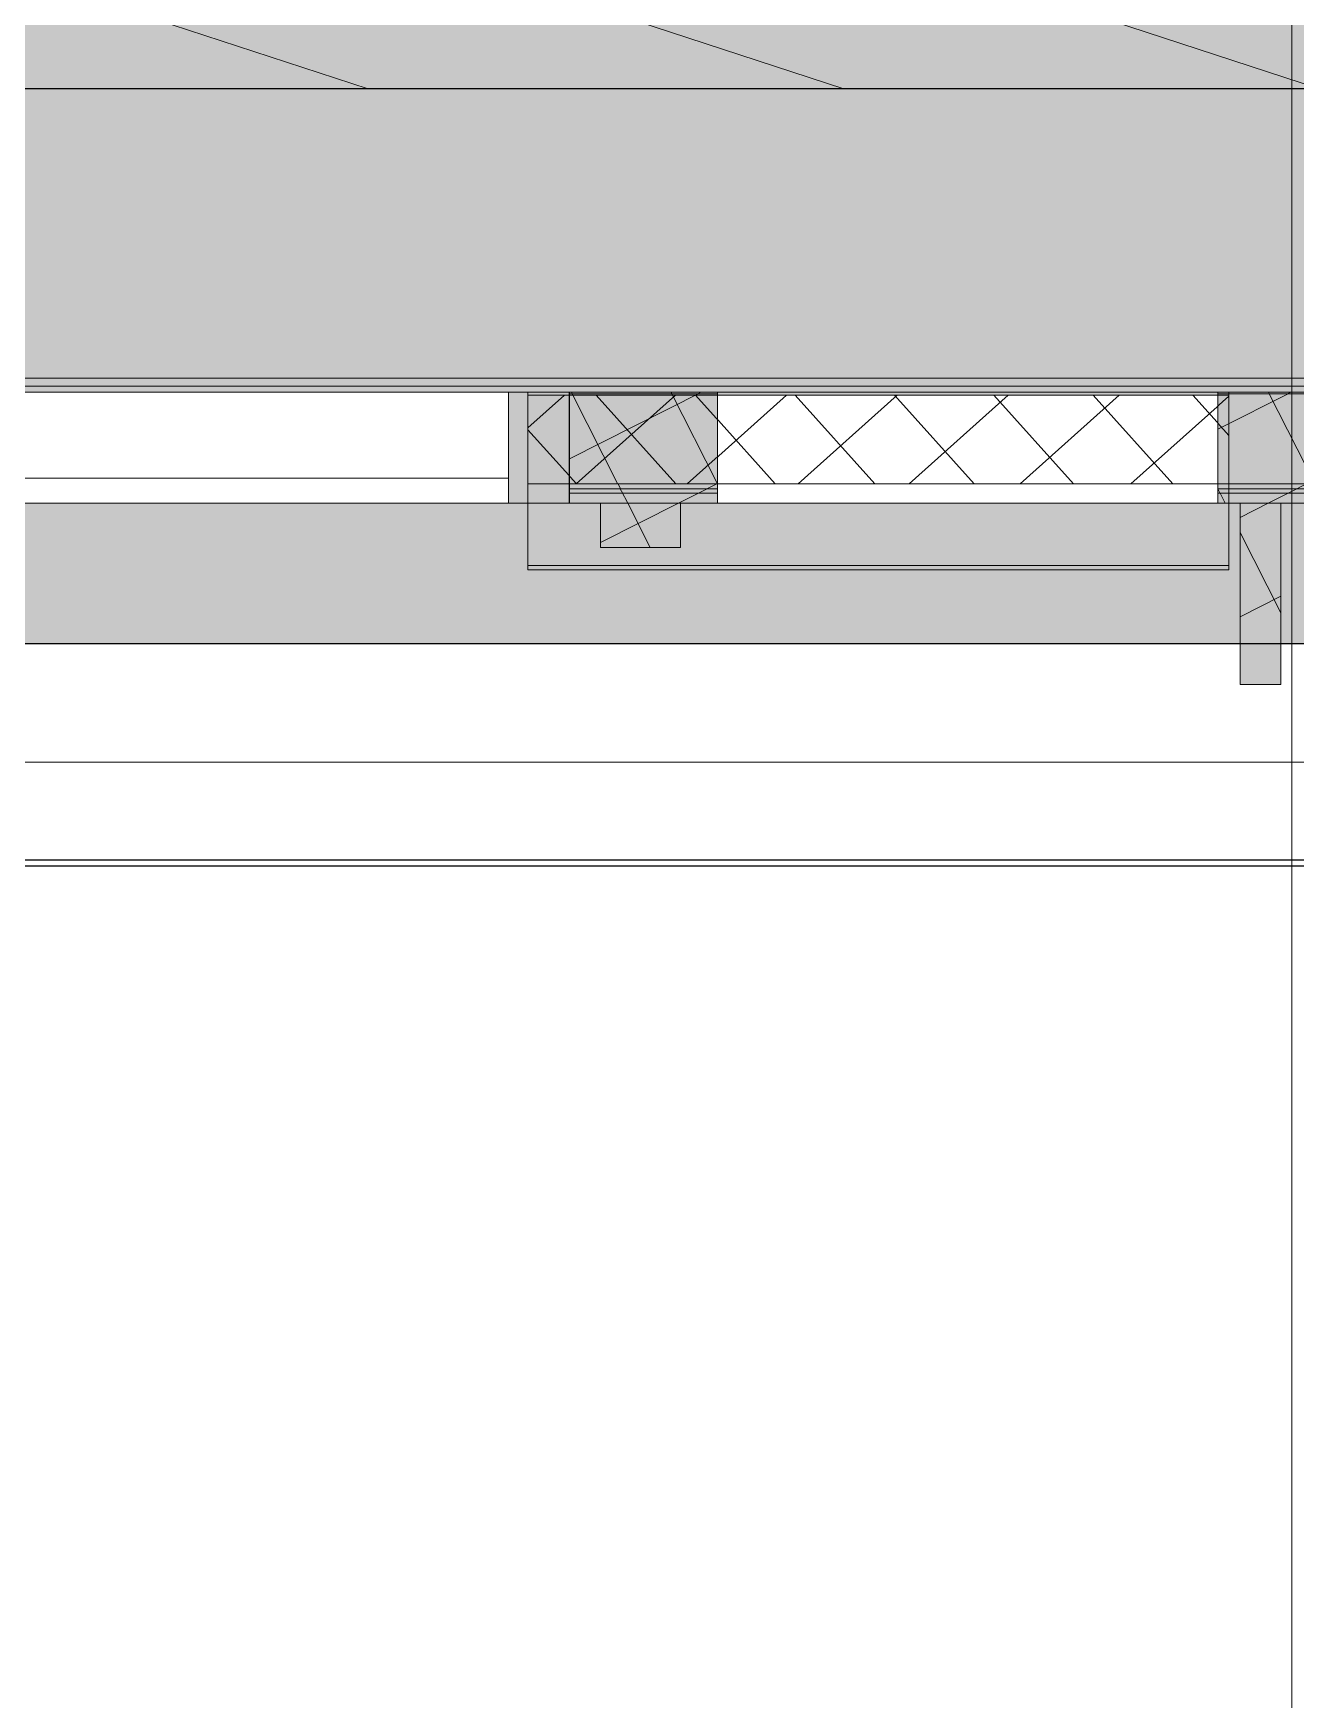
# Model space of a CAD drawing. Header units: metres. Extents: x -22.4 to 53.1, y 133.6 to 157.9.
# Drawn here: x 4.268 to 5.121, y 136.926 to 138.052 of the extents above; entities that cross this region are included whole.
import ezdxf

# ---------------------------------------------------------------- set-up
doc = ezdxf.new("R2010")
doc.units = ezdxf.units.M
doc.header["$MEASUREMENT"] = 0
for name, pattern in [('Achse', [0.0023, 0.0015, -0.0008]), ('Strichlinie_ eng', [0.0023, 0.0015, -0.0008]), ('Strichpunktlinie', [0.006703, 0.003528, -0.001764, 0, -0.001411]), ('Wipeout_Contour', [1, 0, -1])]:
    doc.linetypes.add(name, pattern=pattern)
for name, color, linetype in [('00  Raster Ausbau', 7, 'Continuous'), ('10  Fassade', 7, 'Continuous'), ('10  Fassade_Deckschraffur', 7, 'Continuous'), ('10  Fassade_Schnittschraffur', 7, 'Continuous'), ('10  Wand Massiv_Deckschraffur', 7, 'Continuous'), ('10  Wand Massiv_Fenster', 7, 'Continuous'), ('Neubau_20  Boden Aufbauten', 7, 'Continuous'), ('Neubau_20  Boden Aufbauten_Deckschraffur', 7, 'Continuous')]:
    doc.layers.add(name, color=color, linetype=linetype)
pattern_1 = [(26.86749, (-110.10794, 75.264664), (-0.027115717, 0.053523246), []), (116.86749, (-110.10794, 75.264664), (0.053523246, 0.027115717), [])]

msp = doc.modelspace()

# ---------------------------------------------------------------- wipeouts: each hides what was drawn before it
at = {"color": 254, "linetype": 'Wipeout_Contour', "lineweight": 0, "ltscale": 556.117024}
msp.add_wipeout([(24.6034, 138.0149), (3.8184, 138.0149), (3.8184, 137.8193), (24.6034, 137.8193)], dxfattribs=at).dxf.layer = '10  Fassade_Deckschraffur'
at = {"color": 254, "linetype": 'Wipeout_Contour', "lineweight": 0, "ltscale": 555.427283}
msp.add_wipeout([(24.6034, 137.7447), (3.8184, 137.7447), (3.8184, 137.7417), (24.6034, 137.7417)], dxfattribs=at).dxf.layer = '10  Fassade_Deckschraffur'
at = {"color": 254, "linetype": 'Wipeout_Contour', "lineweight": 0, "ltscale": 554.568883}
msp.add_wipeout([(24.6034, 137.5599), (3.8184, 137.5599), (3.8184, 137.4939), (24.6034, 137.4939)], dxfattribs=at).dxf.layer = '10  Fassade_Deckschraffur'

# ---------------------------------------------------------------- next in the draw order: hatches: boundary and pattern name
at = {"layer": 'Neubau_20  Boden Aufbauten_Deckschraffur', "linetype": 'Continuous', "lineweight": 18, "true_color": 0xd5d5ff}
msp.add_hatch(color=254, dxfattribs=at).paths.add_polyline_path([(7.7559, 143.6799), (3.8184, 143.6799), (3.8184, 138.0149), (7.7559, 138.0149), (7.7934, 138.0149), (7.7934, 138.3249), (7.7559, 138.3249)])
at = {"layer": 'Neubau_20  Boden Aufbauten_Deckschraffur', "linetype": 'Continuous', "lineweight": 0, "true_color": 0xffffff}
h = msp.add_hatch(dxfattribs=at)
h.set_pattern_fill('Holz_Schalung_liegend__1_A0', style=0, pattern_type=2)
h.set_pattern_definition([(341.86749, (-110.10794, 75.26466), (0.03112157, 0.09503393), [])])
h.paths.add_polyline_path([(7.7559, 143.6799), (3.8184, 143.6799), (3.8184, 138.0149), (7.7559, 138.0149), (7.7934, 138.0149), (7.7934, 138.3249), (7.7559, 138.3249)])

# ---------------------------------------------------------------- next in the draw order: linework, layer by layer
at = {"layer": '00  Raster Ausbau', "color": 9, "linetype": 'Achse', "lineweight": 18, "ltscale": 1000}
msp.add_line((5.1184, 137.8399), (5.1184, 138.8399), dxfattribs=at)
at = {"layer": '10  Fassade', "color": 7, "linetype": 'Strichpunktlinie', "lineweight": 13, "ltscale": 1000}
msp.add_line((24.6034, 137.8399), (3.8184, 137.8399), dxfattribs=at)
at = {"layer": '10  Fassade', "color": 7, "linetype": 'Continuous', "lineweight": 18, "ltscale": 1000, "flags": 128}
for points in [[(24.6034, 138.0149), (3.8184, 138.0149)], [(24.6034, 137.4939), (3.8184, 137.4939)]]:
    msp.add_lwpolyline(points, dxfattribs=at)
at = {"layer": '10  Wand Massiv_Fenster', "color": 7, "linetype": 'Continuous', "lineweight": 25, "ltscale": 1000}
msp.add_line((24.6034, 138.0149), (3.8184, 138.0149), dxfattribs=at)
at = {"layer": 'Neubau_20  Boden Aufbauten', "color": 7, "linetype": 'Continuous', "lineweight": 13, "ltscale": 1000, "flags": 128}
msp.add_lwpolyline([(7.7559, 143.6799), (3.8184, 143.6799), (3.8184, 138.0149), (7.7559, 138.0149), (7.7934, 138.0149), (7.7934, 138.3249), (7.7559, 138.3249)], close=True, dxfattribs=at)

# ---------------------------------------------------------------- next in the draw order: wipeouts: each hides what was drawn before it
at = {"color": 254, "linetype": 'Wipeout_Contour', "lineweight": 0, "ltscale": 555.566818}
msp.add_wipeout([(24.6034, 137.8089), (3.8184, 137.8089), (3.8184, 137.7479), (24.6034, 137.7479)], dxfattribs=at).dxf.layer = '10  Fassade_Deckschraffur'
at = {"color": 254, "linetype": 'Wipeout_Contour', "lineweight": 0, "ltscale": 555.06051}
msp.add_wipeout([(3.8184, 137.7417), (3.8184, 137.5599), (24.6034, 137.5599), (24.6034, 137.7417)], dxfattribs=at).dxf.layer = '10  Fassade_Deckschraffur'

# ---------------------------------------------------------------- next in the draw order: hatches: boundary and pattern name
at = {"layer": '10  Fassade', "linetype": 'Continuous', "lineweight": 0, "true_color": 0xffffff}
msp.add_hatch(color=7, dxfattribs=at).paths.add_polyline_path([(5.0759, 137.6899), (5.0759, 137.6929), (4.6024, 137.6929), (4.6024, 137.6899)])
at = {"layer": '10  Fassade_Schnittschraffur', "linetype": 'Continuous', "lineweight": 0, "true_color": 0xffffff}
for points in [[(4.6514, 137.7049), (4.7054, 137.7049), (4.7054, 137.7349), (4.6514, 137.7349)], [(5.0834, 137.7349), (5.0834, 137.6124), (5.1109, 137.6124), (5.1109, 137.7349)]]:
    msp.add_hatch(color=7, dxfattribs=at).paths.add_polyline_path(points)
at = {"layer": '10  Fassade_Schnittschraffur', "linetype": 'Continuous', "lineweight": 13, "true_color": 0x000100}
h = msp.add_hatch(dxfattribs=at)
h.set_pattern_fill('Dämmung__hart_1_0001', color=98, style=0, pattern_type=2)
h.set_pattern_definition(pattern_1)
h.paths.add_polyline_path([(4.6514, 137.7049), (4.7054, 137.7049), (4.7054, 137.7349), (4.6514, 137.7349)])
h = msp.add_hatch(dxfattribs=at)
h.set_pattern_fill('Dämmung__hart_1_0001', color=98, style=0, pattern_type=2)
h.set_pattern_definition(pattern_1)
h.paths.add_polyline_path([(5.0834, 137.7349), (5.0834, 137.6124), (5.1109, 137.6124), (5.1109, 137.7349)])

# ---------------------------------------------------------------- next in the draw order: linework, layer by layer
at = {"layer": '10  Fassade', "color": 7, "linetype": 'Continuous', "lineweight": 13, "ltscale": 1000}
for p, q in [((4.6514, 137.7349), (4.6514, 137.7049)), ((4.7054, 137.7349), (4.7054, 137.7049)), ((5.0834, 137.7349), (5.0834, 137.6124)), ((5.1109, 137.7349), (5.1109, 137.6124)), ((4.7054, 137.7049), (4.6514, 137.7049)), ((5.1109, 137.6124), (5.0834, 137.6124))]:
    msp.add_line(p, q, dxfattribs=at)
at = {"layer": '10  Fassade', "color": 7, "linetype": 'Continuous', "lineweight": 18, "ltscale": 1000, "flags": 128}
for points in [[(24.6034, 137.7479), (3.8184, 137.7479)], [(24.6034, 137.7447), (3.8184, 137.7447)], [(24.6034, 137.7417), (3.8184, 137.7417)], [(24.6034, 137.5599), (3.8184, 137.5599)]]:
    msp.add_lwpolyline(points, dxfattribs=at)
at = {"layer": '10  Fassade', "color": 7, "linetype": 'Strichlinie_ eng', "lineweight": 18, "ltscale": 1000, "flags": 128}
for points in [[(3.8184, 137.7349), (4.6804, 137.7349), (5.1184, 137.7349), (6.1509, 137.7349), (6.4684, 137.7349), (7.3804, 137.7349), (7.8184, 137.7349), (8.8509, 137.7349), (9.1684, 137.7349), (10.0804, 137.7349), (10.5184, 137.7349), (11.5509, 137.7349), (11.8684, 137.7349), (12.7804, 137.7349), (13.2184, 137.7349), (14.2509, 137.7349), (14.5684, 137.7349), (15.4804, 137.7349), (15.9184, 137.7349), (16.9509, 137.7349), (17.2684, 137.7349), (18.1804, 137.7349), (18.6184, 137.7349), (19.6509, 137.7349), (19.9684, 137.7349), (20.8804, 137.7349), (21.3184, 137.7349), (22.3509, 137.7349), (22.6684, 137.7349), (23.5804, 137.7349), (24.0184, 137.7349), (24.6034, 137.7349)], [(4.6514, 137.7049), (4.6514, 137.7349)], [(4.7054, 137.7349), (4.7054, 137.7049)], [(5.0834, 137.6124), (5.0834, 137.7349)], [(5.1109, 137.7349), (5.1109, 137.6124)], [(4.7054, 137.7049), (4.6514, 137.7049)], [(5.1109, 137.6124), (5.0834, 137.6124)]]:
    msp.add_lwpolyline(points, dxfattribs=at)
at = {"layer": '10  Fassade', "color": 7, "linetype": 'Continuous', "lineweight": 13, "ltscale": 1000, "flags": 128}
msp.add_lwpolyline([(5.1259, 137.7349), (5.1184, 137.7349), (5.1109, 137.7349)], dxfattribs=at)
at = {"layer": '10  Fassade', "color": 7, "linetype": 'Continuous', "lineweight": 18, "ltscale": 1000, "flags": 128}
msp.add_lwpolyline([(5.0759, 137.6899), (4.6024, 137.6899), (4.6024, 137.6929), (5.0759, 137.6929)], close=True, dxfattribs=at)
at = {"layer": '10  Wand Massiv_Fenster', "color": 7, "linetype": 'Continuous', "lineweight": 25, "ltscale": 1000}
msp.add_line((24.6034, 137.6399), (3.8184, 137.6399), dxfattribs=at)

# ---------------------------------------------------------------- next in the draw order: wipeouts: each hides what was drawn before it
at = {"color": 254, "linetype": 'Wipeout_Contour', "lineweight": 0, "ltscale": 555.697817}
msp.add_wipeout([(3.8184, 137.8089), (24.6034, 137.8089), (24.6034, 137.8139), (3.8184, 137.8139)], dxfattribs=at).dxf.layer = '10  Fassade_Deckschraffur'
at = {"color": 254, "linetype": 'Wipeout_Contour', "lineweight": 0, "ltscale": 550.37772}
msp.add_wipeout([(6.4632, 137.4939), (3.7732, 137.4939), (3.7732, 137.4899), (6.4632, 137.4899)], dxfattribs=at).dxf.layer = '10  Fassade_Deckschraffur'

# ---------------------------------------------------------------- next in the draw order: linework, layer by layer
at = {"layer": '10  Fassade', "color": 7, "linetype": 'Continuous', "lineweight": 25, "ltscale": 1000, "flags": 128}
for points in [[(3.7732, 137.4939), (6.4632, 137.4939)], [(3.7732, 137.4899), (6.4632, 137.4899)]]:
    msp.add_lwpolyline(points, dxfattribs=at)

# ---------------------------------------------------------------- next in the draw order: wipeouts: each hides what was drawn before it
at = {"color": 254, "linetype": 'Wipeout_Contour', "lineweight": 0, "ltscale": 555.718507}
msp.add_wipeout([(3.8184, 137.8193), (3.8184, 137.8139), (24.6034, 137.8139), (24.6034, 137.8193)], dxfattribs=at).dxf.layer = '10  Fassade_Deckschraffur'

# ---------------------------------------------------------------- next in the draw order: hatches: boundary and pattern name
at = {"layer": '10  Wand Massiv_Deckschraffur', "linetype": 'Continuous', "lineweight": 0, "true_color": 0xffffff}
msp.add_hatch(color=7, dxfattribs=at).paths.add_polyline_path([(3.8184, 137.6399), (24.6034, 137.6399), (24.6034, 137.8399), (24.6034, 138.0149), (3.8184, 138.0149), (3.8184, 137.8399)])

# ---------------------------------------------------------------- next in the draw order: linework, layer by layer
at = {"layer": '00  Raster Ausbau', "color": 9, "linetype": 'Achse', "lineweight": 18, "ltscale": 1000}
msp.add_line((5.1184, 136.8399), (5.1184, 137.8399), dxfattribs=at)
at = {"layer": '10  Fassade', "color": 7, "linetype": 'Continuous', "lineweight": 18, "ltscale": 1000, "flags": 128}
for points in [[(24.6034, 137.8193), (3.8184, 137.8193)], [(24.6034, 137.8139), (3.8184, 137.8139)], [(24.6034, 137.8089), (3.8184, 137.8089)]]:
    msp.add_lwpolyline(points, dxfattribs=at)
at = {"layer": '10  Fassade', "color": 7, "linetype": 'Strichlinie_ eng', "lineweight": 18, "ltscale": 1000, "flags": 128}
msp.add_lwpolyline([(3.8184, 137.8099), (4.6804, 137.8099), (5.1184, 137.8099), (6.1509, 137.8099), (6.4684, 137.8099), (7.3804, 137.8099), (7.8184, 137.8099), (8.8509, 137.8099), (9.1684, 137.8099), (10.0804, 137.8099), (10.5184, 137.8099), (11.5509, 137.8099), (11.8684, 137.8099), (12.7804, 137.8099), (13.2184, 137.8099), (14.2509, 137.8099), (14.5684, 137.8099), (15.4804, 137.8099), (15.9184, 137.8099), (16.9509, 137.8099), (17.2684, 137.8099), (18.1804, 137.8099), (18.6184, 137.8099), (19.6509, 137.8099), (19.9684, 137.8099), (20.8804, 137.8099), (21.3184, 137.8099), (22.3509, 137.8099), (22.6684, 137.8099), (23.5804, 137.8099), (24.0184, 137.8099), (24.6034, 137.8099)], dxfattribs=at)

# ---------------------------------------------------------------- next in the draw order: wipeouts: each hides what was drawn before it
at = {"color": 254, "linetype": 'Wipeout_Contour', "lineweight": 0, "ltscale": 551.360086}
msp.add_wipeout([(3.9184, 137.8099), (3.9184, 137.7349), (4.6304, 137.7349), (4.6304, 137.8099)], dxfattribs=at).dxf.layer = '10  Fassade_Deckschraffur'
at = {"color": 254, "linetype": 'Wipeout_Contour', "lineweight": 0, "ltscale": 551.44192}
msp.add_wipeout([(5.0684, 137.8099), (4.7304, 137.8099), (4.7304, 137.7349), (5.0684, 137.7349)], dxfattribs=at).dxf.layer = '10  Fassade_Deckschraffur'

# ---------------------------------------------------------------- next in the draw order: hatches: boundary and pattern name
at = {"layer": '10  Fassade', "linetype": 'Continuous', "lineweight": 0, "true_color": 0xffffff}
msp.add_hatch(color=7, dxfattribs=at).paths.add_polyline_path([(5.0759, 137.8079), (5.0759, 137.8099), (4.6024, 137.8099), (4.6024, 137.8079)])
at = {"layer": '10  Fassade', "linetype": 'Continuous', "lineweight": 13, "true_color": 0x000100}
h = msp.add_hatch(dxfattribs=at)
h.set_pattern_fill('Dämmung__hart_2_0001', color=98, style=0, pattern_type=2)
h.set_pattern_definition([(41.86749, (-110.10794, 75.264664), (-0.033370506, 0.037234518), []), (131.86749, (-110.10794, 75.264664), (0.037234518, 0.033370506), [])])
h.paths.add_polyline_path([(5.0759, 137.7479), (5.0759, 137.8079), (4.6024, 137.8079), (4.6024, 137.7479)])
at = {"layer": '10  Fassade_Schnittschraffur', "linetype": 'Continuous', "lineweight": 0, "true_color": 0xffffff}
for points in [[(4.6302, 137.8099), (4.6302, 137.7349), (4.6304, 137.8099)], [(4.6304, 137.7349), (4.6514, 137.7349), (4.7054, 137.7349), (4.7304, 137.7349), (4.7304, 137.8099), (4.6304, 137.8099)], [(5.1109, 137.7349), (5.1184, 137.7349), (5.1259, 137.7349), (5.1534, 137.7349), (5.1634, 137.7349), (5.1634, 137.8099), (5.0684, 137.8099), (5.0684, 137.7349)]]:
    msp.add_hatch(color=7, dxfattribs=at).paths.add_polyline_path(points)
at = {"layer": '10  Fassade_Schnittschraffur', "linetype": 'Continuous', "lineweight": 13, "true_color": 0x000100}
h = msp.add_hatch(dxfattribs=at)
h.set_pattern_fill('Dämmung__hart_1_0001', color=98, style=0, pattern_type=2)
h.set_pattern_definition(pattern_1)
h.paths.add_polyline_path([(4.6304, 137.7349), (4.6514, 137.7349), (4.7054, 137.7349), (4.7304, 137.7349), (4.7304, 137.8099), (4.6304, 137.8099)])
h = msp.add_hatch(dxfattribs=at)
h.set_pattern_fill('Dämmung__hart_1_0001', color=98, style=0, pattern_type=2)
h.set_pattern_definition(pattern_1)
h.paths.add_polyline_path([(5.1109, 137.7349), (5.1184, 137.7349), (5.1259, 137.7349), (5.1534, 137.7349), (5.1634, 137.7349), (5.1634, 137.8099), (5.0684, 137.8099), (5.0684, 137.7349)])

# ---------------------------------------------------------------- next in the draw order: linework, layer by layer
at = {"layer": '10  Fassade', "color": 7, "linetype": 'Continuous', "lineweight": 13, "ltscale": 1000}
for p, q in [((4.6304, 137.8099), (4.6304, 137.7349)), ((4.7304, 137.8099), (4.6304, 137.8099)), ((4.7304, 137.8099), (4.7304, 137.7349)), ((5.1634, 137.8099), (5.0684, 137.8099)), ((5.0684, 137.8099), (5.0684, 137.7349)), ((4.6514, 137.7349), (4.6304, 137.7349)), ((4.7304, 137.7349), (4.7054, 137.7349)), ((5.0834, 137.7349), (5.0684, 137.7349))]:
    msp.add_line(p, q, dxfattribs=at)
at = {"layer": '10  Fassade', "color": 7, "linetype": 'Continuous', "lineweight": 18, "ltscale": 1000, "flags": 128}
for points in [[(3.9184, 137.8099), (4.6304, 137.8099)], [(4.7304, 137.8099), (5.0684, 137.8099)], [(3.9184, 137.7349), (4.6304, 137.7349)], [(4.7304, 137.7349), (5.0684, 137.7349)]]:
    msp.add_lwpolyline(points, dxfattribs=at)
for points in [[(5.0759, 137.8079), (4.6024, 137.8079), (4.6024, 137.8099), (5.0759, 137.8099)], [(4.6304, 137.8099), (4.6302, 137.7349)], [(5.0759, 137.7479), (4.6024, 137.7479), (4.6024, 137.8079), (5.0759, 137.8079)], [(5.0759, 137.6929), (4.6024, 137.6929), (4.6024, 137.7479), (5.0759, 137.7479)]]:
    msp.add_lwpolyline(points, close=True, dxfattribs=at)

# ---------------------------------------------------------------- next in the draw order: wipeouts: each hides what was drawn before it
at = {"color": 254, "linetype": 'Wipeout_Contour', "lineweight": 0, "ltscale": 551.359704}
msp.add_wipeout([(4.5892, 137.7349), (4.5892, 137.8099), (3.9596, 137.8099), (3.9596, 137.7349)], dxfattribs=at).dxf.layer = '10  Fassade_Deckschraffur'

# ---------------------------------------------------------------- next in the draw order: hatches: boundary and pattern name
at = {"layer": '10  Fassade_Schnittschraffur', "linetype": 'Continuous', "lineweight": 0, "true_color": 0xffffff}
msp.add_hatch(color=7, dxfattribs=at).paths.add_polyline_path([(4.6302, 137.8099), (4.5892, 137.8099), (4.5892, 137.7349), (4.6302, 137.7349)])

# ---------------------------------------------------------------- next in the draw order: linework, layer by layer
at = {"layer": '10  Fassade', "color": 7, "linetype": 'Continuous', "lineweight": 18, "ltscale": 1000}
for p, q in [((4.5892, 137.8099), (3.9596, 137.8099)), ((4.5892, 137.7519), (3.9596, 137.7519)), ((3.9596, 137.7349), (4.5892, 137.7349))]:
    msp.add_line(p, q, dxfattribs=at)
at = {"layer": '10  Fassade', "color": 7, "linetype": 'Continuous', "lineweight": 18, "ltscale": 1000, "flags": 128}
msp.add_lwpolyline([(4.6302, 137.8099), (4.5892, 137.8099), (4.5892, 137.7349), (4.6302, 137.7349)], close=True, dxfattribs=at)

doc.saveas('drawing.dxf')
